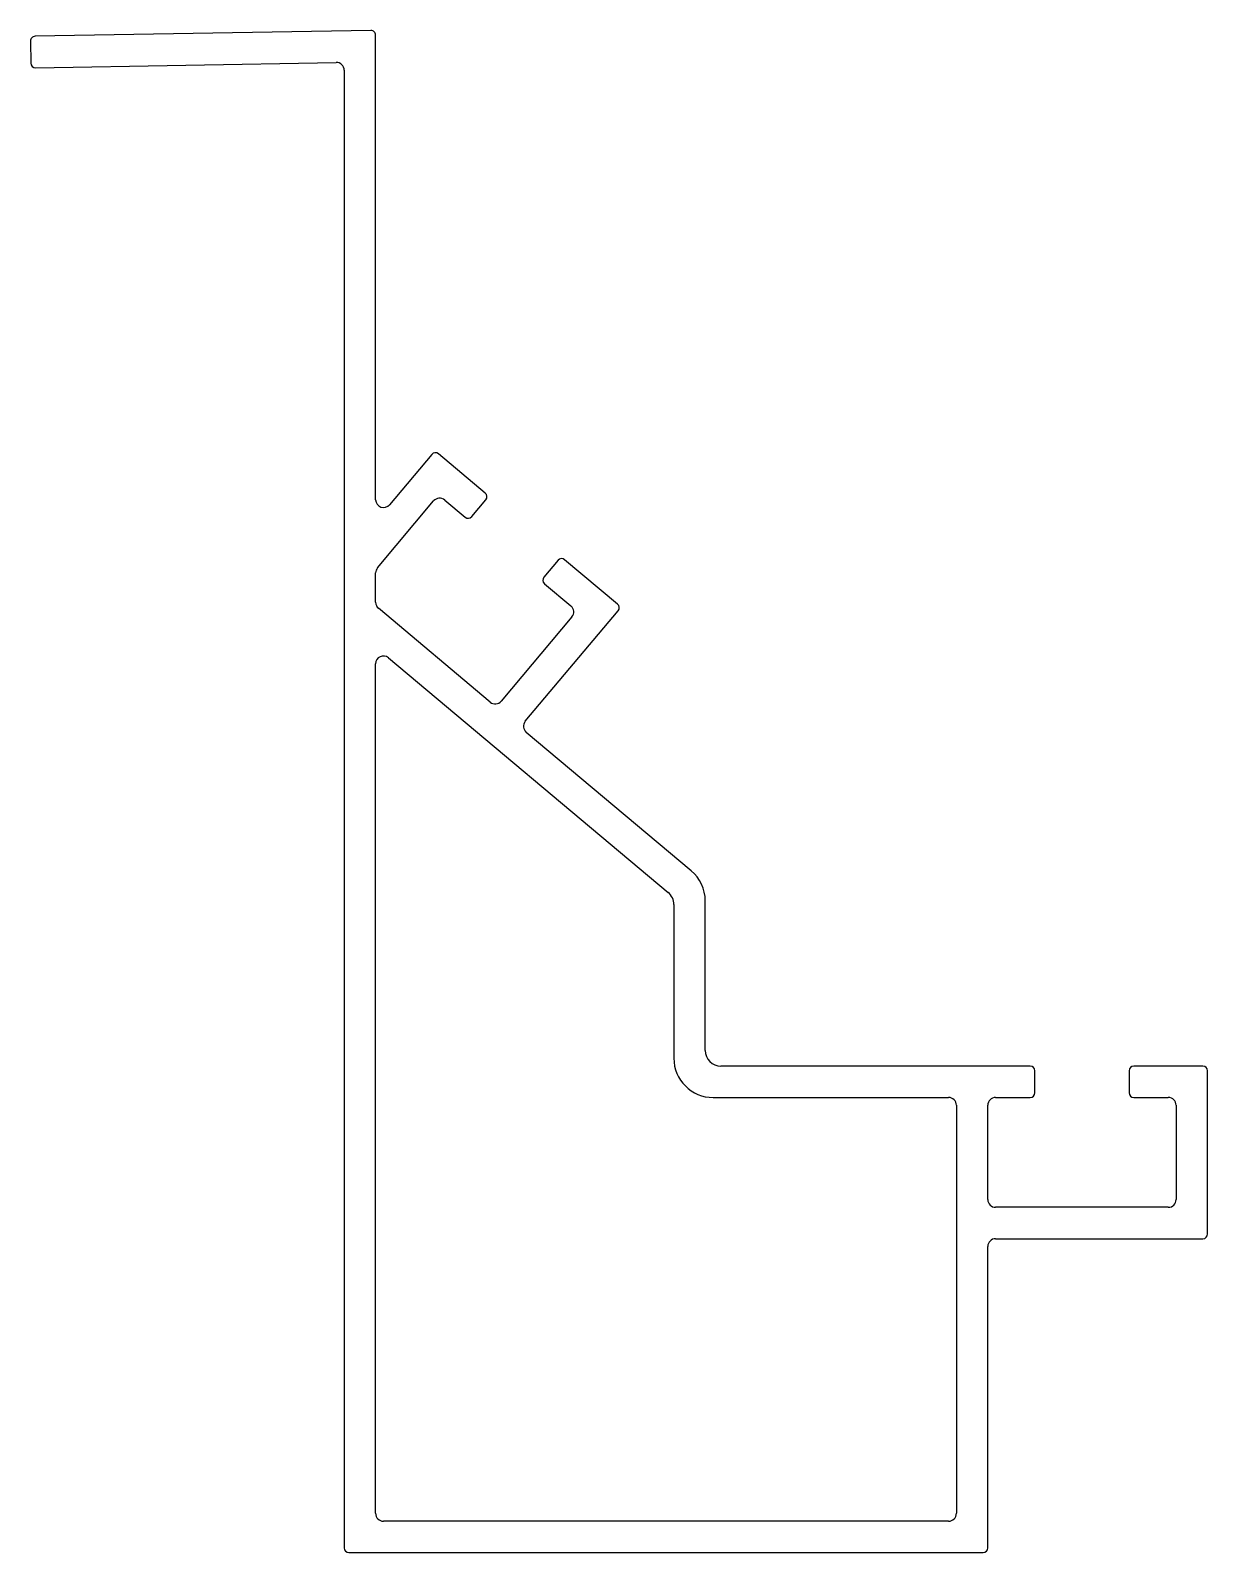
# Model space of a CAD drawing. Extents: x 7.2 to 82.2, y 4.8 to 101.8.
import ezdxf

# ---------------------------------------------------------------- set-up
doc = ezdxf.new("R2010")
doc.units = 0
doc.layers.get('0').update_dxf_attribs({"linetype": 'CONTINUOUS'})

msp = doc.modelspace()

# ---------------------------------------------------------------- linework, layer by layer
for p, q in [((7.23, 101.165), (7.254, 99.765)), ((28.916, 101.844), (7.524, 101.47)), ((29.221, 71.942), (29.221, 101.544)), ((7.559, 99.471), (26.712, 99.805)), ((27.221, 99.305), (27.221, 5.149)), ((32.797, 74.83), (30.104, 71.621)), ((36.207, 72.36), (33.22, 74.867)), ((29.338, 67.596), (32.915, 71.859)), ((33.62, 71.921), (34.922, 70.828)), ((35.345, 70.865), (36.244, 71.938)), ((40.841, 68.081), (39.941, 67.008)), ((44.634, 65.29), (41.263, 68.118)), ((29.221, 65.402), (29.221, 67.275)), ((39.978, 66.586), (41.663, 65.172)), ((36.521, 59.043), (29.4, 65.019)), ((41.725, 64.467), (37.225, 59.105)), ((38.757, 57.819), (44.671, 64.867)), ((29.221, 7.349), (29.221, 61.485)), ((30.043, 61.868), (47.864, 46.914)), ((49.328, 48.297), (38.819, 57.115)), ((48.221, 46.148), (48.221, 36.349)), ((50.221, 36.849), (50.221, 46.382)), ((70.921, 35.849), (51.221, 35.849)), ((71.221, 34.149), (71.221, 35.549)), ((77.221, 35.549), (77.221, 34.149)), ((81.921, 35.849), (77.521, 35.849)), ((82.221, 25.149), (82.221, 35.549)), ((50.721, 33.849), (65.721, 33.849)), ((66.221, 33.349), (66.221, 7.349)), ((68.221, 27.349), (68.221, 33.349)), ((68.721, 33.849), (70.921, 33.849)), ((77.521, 33.849), (79.721, 33.849)), ((80.221, 33.349), (80.221, 27.349)), ((79.721, 26.849), (68.721, 26.849)), ((68.221, 5.149), (68.221, 24.349)), ((68.721, 24.849), (81.921, 24.849)), ((65.721, 6.849), (29.721, 6.849)), ((27.521, 4.849), (67.921, 4.849))]:
    msp.add_line(p, q)
for centre, radius, start, end in [((7.53, 101.17), 0.3, 91, 181), ((28.921, 101.544), 0.3, 0, 91), ((7.554, 99.771), 0.3, 181, 271), ((26.721, 99.305), 0.5, 360, 91), ((33.027, 74.637), 0.3, 50, 140), ((29.721, 71.942), 0.5, 180, 320), ((33.298, 71.538), 0.5, 50.00001, 140), ((36.015, 72.13), 0.3, 320, 50), ((35.115, 71.058), 0.3, 230.00001, 320), ((41.071, 67.888), 0.3, 50, 140), ((29.721, 67.275), 0.5, 140, 180), ((40.171, 66.816), 0.3, 140, 229.99997), ((29.721, 65.402), 0.5, 180, 230), ((41.342, 64.789), 0.5, 319.99999, 49.99997), ((44.441, 65.06), 0.3, 320, 50), ((29.721, 61.485), 0.5, 50, 180), ((36.842, 59.426), 0.5, 230, 319.99999), ((39.14, 57.498), 0.5, 140, 230), ((47.721, 46.382), 2.5, 0, 50), ((47.221, 46.148), 1, 0, 50), ((50.721, 36.349), 2.5, 180, 270), ((51.221, 36.849), 1, 180, 270), ((70.921, 35.549), 0.3, 0, 90), ((77.521, 35.549), 0.3, 90, 180), ((81.921, 35.549), 0.3, 0, 90), ((70.921, 34.149), 0.3, 270, 360), ((77.521, 34.149), 0.3, 180, 270), ((65.721, 33.349), 0.5, 0, 90), ((68.721, 33.349), 0.5, 90, 180), ((79.721, 33.349), 0.5, 0, 90), ((68.721, 27.349), 0.5, 180, 270), ((79.721, 27.349), 0.5, 270, 0), ((68.721, 24.349), 0.5, 90, 180), ((81.921, 25.149), 0.3, 270, 360), ((29.721, 7.349), 0.5, 180, 270), ((65.721, 7.349), 0.5, 270, 0), ((27.521, 5.149), 0.3, 180, 270), ((67.921, 5.149), 0.3, 270, 360)]:
    msp.add_arc(centre, radius, start, end)

doc.saveas('drawing.dxf')
